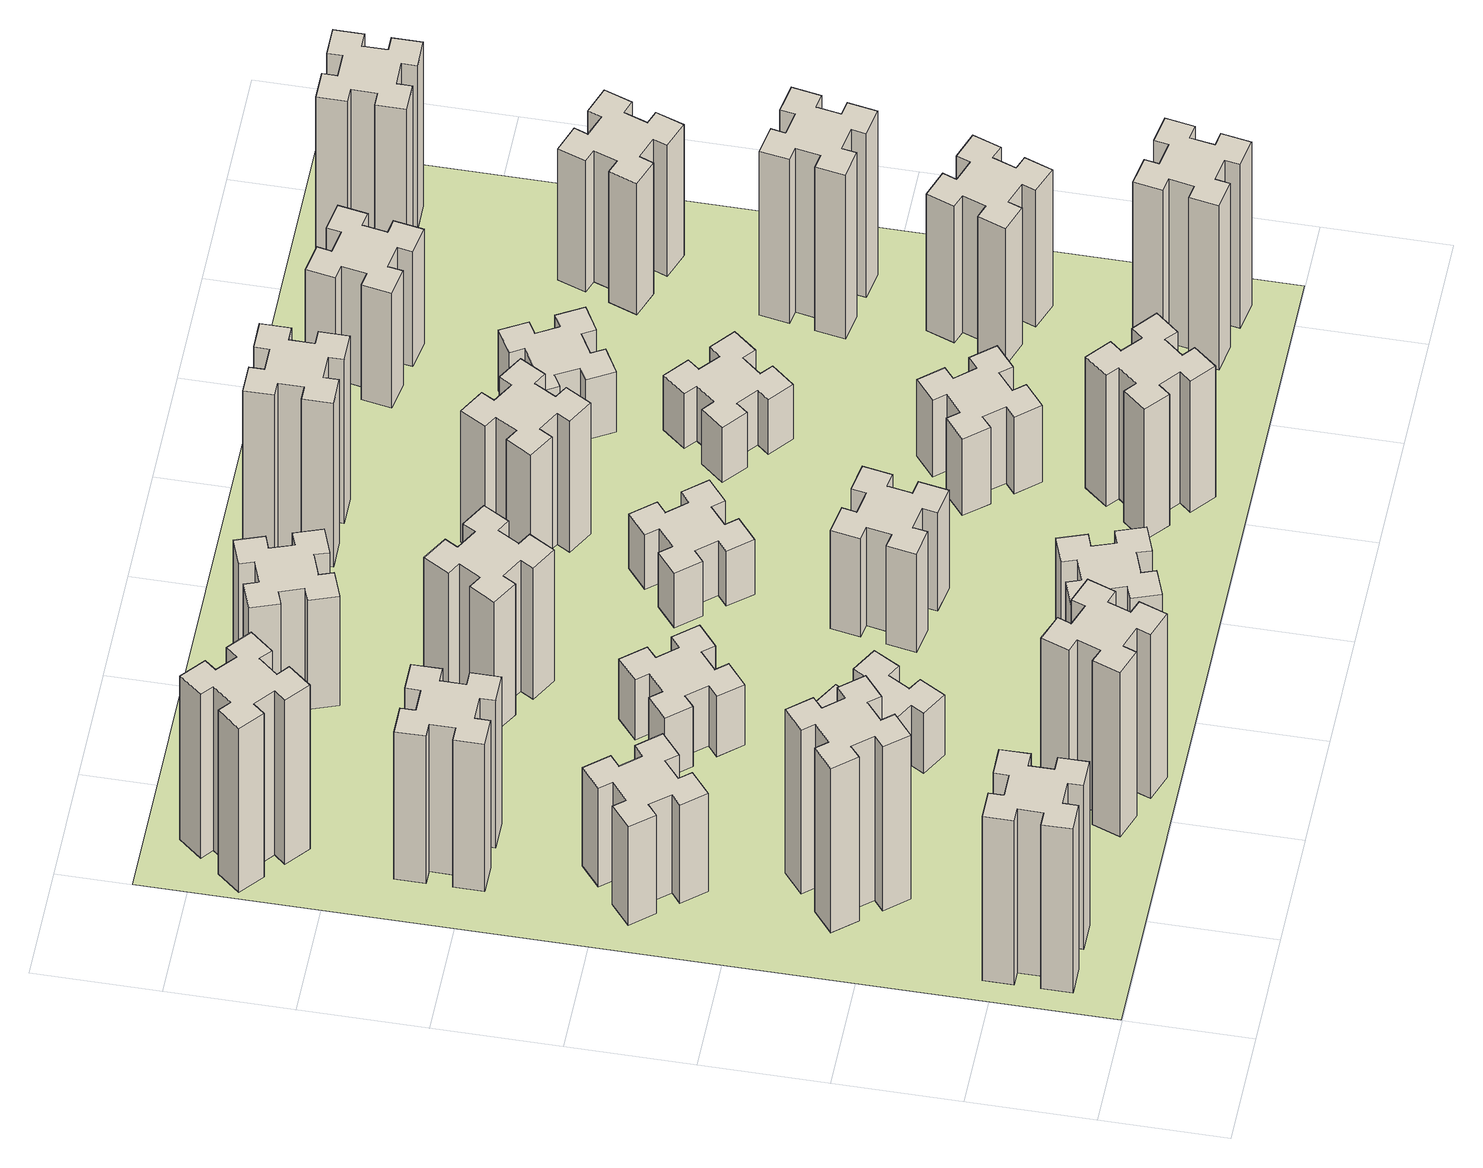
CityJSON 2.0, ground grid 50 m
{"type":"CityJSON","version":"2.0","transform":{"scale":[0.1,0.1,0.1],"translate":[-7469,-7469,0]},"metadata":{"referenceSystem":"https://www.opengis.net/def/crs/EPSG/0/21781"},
"CityObjects":{
"building1":{"type":"Building","attributes":{"class":"1000","function":"1000","usage":"1000","yearOfConstruction":2016,"roofType":"1000","measuredHeight":90,"storeysAboveGround":30,"storeysBelowGround":0},"geometry":[{"type":"Solid","lod":"1","boundaries":[[[[0,1,2,3,4,5,6,7,8,9,10,11,12,13,14,15,16,17,18,19]],[[17,16,20,21]],[[16,15,22,20]],[[15,14,23,22]],[[14,13,24,23]],[[13,12,25,24]],[[12,11,26,25]],[[11,10,27,26]],[[10,9,28,27]],[[9,8,29,28]],[[8,7,30,29]],[[7,6,31,30]],[[6,5,32,31]],[[5,4,33,32]],[[4,3,34,33]],[[3,2,35,34]],[[2,1,36,35]],[[1,0,37,36]],[[0,19,38,37]],[[19,18,39,38]],[[18,17,21,39]],[[24,25,26,27,28,29,30,31,32,33,34,35,36,37,38,39,21,20,22,23]]]]}]},
"building2":{"type":"Building","attributes":{"class":"1000","function":"1000","usage":"1000","yearOfConstruction":2016,"roofType":"1000","measuredHeight":90,"storeysAboveGround":30,"storeysBelowGround":0},"geometry":[{"type":"Solid","lod":"1","boundaries":[[[[40,41,42,43,44,45,46,47,48,49,50,51,52,53,54,55,56,57,58,59]],[[57,56,60,61]],[[56,55,62,60]],[[55,54,63,62]],[[54,53,64,63]],[[53,52,65,64]],[[52,51,66,65]],[[51,50,67,66]],[[50,49,68,67]],[[49,48,69,68]],[[48,47,70,69]],[[47,46,71,70]],[[46,45,72,71]],[[45,44,73,72]],[[44,43,74,73]],[[43,42,75,74]],[[42,41,76,75]],[[41,40,77,76]],[[40,59,78,77]],[[59,58,79,78]],[[58,57,61,79]],[[64,65,66,67,68,69,70,71,72,73,74,75,76,77,78,79,61,60,62,63]]]]}]},
"building3":{"type":"Building","attributes":{"class":"1000","function":"1000","usage":"1000","yearOfConstruction":2016,"roofType":"1000","measuredHeight":54,"storeysAboveGround":30,"storeysBelowGround":0},"geometry":[{"type":"Solid","lod":"1","boundaries":[[[[80,81,82,83,84,85,86,87,88,89,90,91,92,93,94,95,96,97,98,99]],[[97,96,100,101]],[[96,95,102,100]],[[95,94,103,102]],[[94,93,104,103]],[[93,92,105,104]],[[92,91,106,105]],[[91,90,107,106]],[[90,89,108,107]],[[89,88,109,108]],[[88,87,110,109]],[[87,86,111,110]],[[86,85,112,111]],[[85,84,113,112]],[[84,83,114,113]],[[83,82,115,114]],[[82,81,116,115]],[[81,80,117,116]],[[80,99,118,117]],[[99,98,119,118]],[[98,97,101,119]],[[104,105,106,107,108,109,110,111,112,113,114,115,116,117,118,119,101,100,102,103]]]]}]},
"building4":{"type":"Building","attributes":{"class":"1000","function":"1000","usage":"1000","yearOfConstruction":2016,"roofType":"1000","measuredHeight":81,"storeysAboveGround":30,"storeysBelowGround":0},"geometry":[{"type":"Solid","lod":"1","boundaries":[[[[120,121,122,123,124,125,126,127,128,129,130,131,132,133,134,135,136,137,138,139]],[[137,136,140,141]],[[136,135,142,140]],[[135,134,143,142]],[[134,133,144,143]],[[133,132,145,144]],[[132,131,146,145]],[[131,130,147,146]],[[130,129,148,147]],[[129,128,149,148]],[[128,127,150,149]],[[127,126,151,150]],[[126,125,152,151]],[[125,124,153,152]],[[124,123,154,153]],[[123,122,155,154]],[[122,121,156,155]],[[121,120,157,156]],[[120,139,158,157]],[[139,138,159,158]],[[138,137,141,159]],[[144,145,146,147,148,149,150,151,152,153,154,155,156,157,158,159,141,140,142,143]]]]}]},
"building5":{"type":"Building","attributes":{"class":"1000","function":"1000","usage":"1000","yearOfConstruction":2016,"roofType":"1000","measuredHeight":90,"storeysAboveGround":30,"storeysBelowGround":0},"geometry":[{"type":"Solid","lod":"1","boundaries":[[[[160,161,162,163,164,165,166,167,168,169,170,171,172,173,174,175,176,177,178,179]],[[177,176,180,181]],[[176,175,182,180]],[[175,174,183,182]],[[174,173,184,183]],[[173,172,185,184]],[[172,171,186,185]],[[171,170,187,186]],[[170,169,188,187]],[[169,168,189,188]],[[168,167,190,189]],[[167,166,191,190]],[[166,165,192,191]],[[165,164,193,192]],[[164,163,194,193]],[[163,162,195,194]],[[162,161,196,195]],[[161,160,197,196]],[[160,179,198,197]],[[179,178,199,198]],[[178,177,181,199]],[[184,185,186,187,188,189,190,191,192,193,194,195,196,197,198,199,181,180,182,183]]]]}]},
"building6":{"type":"Building","attributes":{"class":"1000","function":"1000","usage":"1000","yearOfConstruction":2016,"roofType":"1000","measuredHeight":90,"storeysAboveGround":30,"storeysBelowGround":0},"geometry":[{"type":"Solid","lod":"1","boundaries":[[[[200,201,202,203,204,205,206,207,208,209,210,211,212,213,214,215,216,217,218,219]],[[217,216,220,221]],[[216,215,222,220]],[[215,214,223,222]],[[214,213,224,223]],[[213,212,225,224]],[[212,211,226,225]],[[211,210,227,226]],[[210,209,228,227]],[[209,208,229,228]],[[208,207,230,229]],[[207,206,231,230]],[[206,205,232,231]],[[205,204,233,232]],[[204,203,234,233]],[[203,202,235,234]],[[202,201,236,235]],[[201,200,237,236]],[[200,219,238,237]],[[219,218,239,238]],[[218,217,221,239]],[[224,225,226,227,228,229,230,231,232,233,234,235,236,237,238,239,221,220,222,223]]]]}]},
"building7":{"type":"Building","attributes":{"class":"1000","function":"1000","usage":"1000","yearOfConstruction":2016,"roofType":"1000","measuredHeight":33,"storeysAboveGround":30,"storeysBelowGround":0},"geometry":[{"type":"Solid","lod":"1","boundaries":[[[[240,241,242,243,244,245,246,247,248,249,250,251,252,253,254,255,256,257,258,259]],[[257,256,260,261]],[[256,255,262,260]],[[255,254,263,262]],[[254,253,264,263]],[[253,252,265,264]],[[252,251,266,265]],[[251,250,267,266]],[[250,249,268,267]],[[249,248,269,268]],[[248,247,270,269]],[[247,246,271,270]],[[246,245,272,271]],[[245,244,273,272]],[[244,243,274,273]],[[243,242,275,274]],[[242,241,276,275]],[[241,240,277,276]],[[240,259,278,277]],[[259,258,279,278]],[[258,257,261,279]],[[264,265,266,267,268,269,270,271,272,273,274,275,276,277,278,279,261,260,262,263]]]]}]},
"building8":{"type":"Building","attributes":{"class":"1000","function":"1000","usage":"1000","yearOfConstruction":2016,"roofType":"1000","measuredHeight":33,"storeysAboveGround":30,"storeysBelowGround":0},"geometry":[{"type":"Solid","lod":"1","boundaries":[[[[280,281,282,283,284,285,286,287,288,289,290,291,292,293,294,295,296,297,298,299]],[[297,296,300,301]],[[296,295,302,300]],[[295,294,303,302]],[[294,293,304,303]],[[293,292,305,304]],[[292,291,306,305]],[[291,290,307,306]],[[290,289,308,307]],[[289,288,309,308]],[[288,287,310,309]],[[287,286,311,310]],[[286,285,312,311]],[[285,284,313,312]],[[284,283,314,313]],[[283,282,315,314]],[[282,281,316,315]],[[281,280,317,316]],[[280,299,318,317]],[[299,298,319,318]],[[298,297,301,319]],[[304,305,306,307,308,309,310,311,312,313,314,315,316,317,318,319,301,300,302,303]]]]}]},
"building9":{"type":"Building","attributes":{"class":"1000","function":"1000","usage":"1000","yearOfConstruction":2016,"roofType":"1000","measuredHeight":51,"storeysAboveGround":30,"storeysBelowGround":0},"geometry":[{"type":"Solid","lod":"1","boundaries":[[[[320,321,322,323,324,325,326,327,328,329,330,331,332,333,334,335,336,337,338,339]],[[337,336,340,341]],[[336,335,342,340]],[[335,334,343,342]],[[334,333,344,343]],[[333,332,345,344]],[[332,331,346,345]],[[331,330,347,346]],[[330,329,348,347]],[[329,328,349,348]],[[328,327,350,349]],[[327,326,351,350]],[[326,325,352,351]],[[325,324,353,352]],[[324,323,354,353]],[[323,322,355,354]],[[322,321,356,355]],[[321,320,357,356]],[[320,339,358,357]],[[339,338,359,358]],[[338,337,341,359]],[[344,345,346,347,348,349,350,351,352,353,354,355,356,357,358,359,341,340,342,343]]]]}]},
"building10":{"type":"Building","attributes":{"class":"1000","function":"1000","usage":"1000","yearOfConstruction":2016,"roofType":"1000","measuredHeight":72,"storeysAboveGround":30,"storeysBelowGround":0},"geometry":[{"type":"Solid","lod":"1","boundaries":[[[[360,361,362,363,364,365,366,367,368,369,370,371,372,373,374,375,376,377,378,379]],[[377,376,380,381]],[[376,375,382,380]],[[375,374,383,382]],[[374,373,384,383]],[[373,372,385,384]],[[372,371,386,385]],[[371,370,387,386]],[[370,369,388,387]],[[369,368,389,388]],[[368,367,390,389]],[[367,366,391,390]],[[366,365,392,391]],[[365,364,393,392]],[[364,363,394,393]],[[363,362,395,394]],[[362,361,396,395]],[[361,360,397,396]],[[360,379,398,397]],[[379,378,399,398]],[[378,377,381,399]],[[384,385,386,387,388,389,390,391,392,393,394,395,396,397,398,399,381,380,382,383]]]]}]},
"building11":{"type":"Building","attributes":{"class":"1000","function":"1000","usage":"1000","yearOfConstruction":2016,"roofType":"1000","measuredHeight":60,"storeysAboveGround":30,"storeysBelowGround":0},"geometry":[{"type":"Solid","lod":"1","boundaries":[[[[400,401,402,403,404,405,406,407,408,409,410,411,412,413,414,415,416,417,418,419]],[[417,416,420,421]],[[416,415,422,420]],[[415,414,423,422]],[[414,413,424,423]],[[413,412,425,424]],[[412,411,426,425]],[[411,410,427,426]],[[410,409,428,427]],[[409,408,429,428]],[[408,407,430,429]],[[407,406,431,430]],[[406,405,432,431]],[[405,404,433,432]],[[404,403,434,433]],[[403,402,435,434]],[[402,401,436,435]],[[401,400,437,436]],[[400,419,438,437]],[[419,418,439,438]],[[418,417,421,439]],[[424,425,426,427,428,429,430,431,432,433,434,435,436,437,438,439,421,420,422,423]]]]}]},
"building12":{"type":"Building","attributes":{"class":"1000","function":"1000","usage":"1000","yearOfConstruction":2016,"roofType":"1000","measuredHeight":54,"storeysAboveGround":30,"storeysBelowGround":0},"geometry":[{"type":"Solid","lod":"1","boundaries":[[[[440,441,442,443,444,445,446,447,448,449,450,451,452,453,454,455,456,457,458,459]],[[457,456,460,461]],[[456,455,462,460]],[[455,454,463,462]],[[454,453,464,463]],[[453,452,465,464]],[[452,451,466,465]],[[451,450,467,466]],[[450,449,468,467]],[[449,448,469,468]],[[448,447,470,469]],[[447,446,471,470]],[[446,445,472,471]],[[445,444,473,472]],[[444,443,474,473]],[[443,442,475,474]],[[442,441,476,475]],[[441,440,477,476]],[[440,459,478,477]],[[459,458,479,478]],[[458,457,461,479]],[[464,465,466,467,468,469,470,471,472,473,474,475,476,477,478,479,461,460,462,463]]]]}]},
"building13":{"type":"Building","attributes":{"class":"1000","function":"1000","usage":"1000","yearOfConstruction":2016,"roofType":"1000","measuredHeight":30,"storeysAboveGround":30,"storeysBelowGround":0},"geometry":[{"type":"Solid","lod":"1","boundaries":[[[[480,481,482,483,484,485,486,487,488,489,490,491,492,493,494,495,496,497,498,499]],[[497,496,500,501]],[[496,495,502,500]],[[495,494,503,502]],[[494,493,504,503]],[[493,492,505,504]],[[492,491,506,505]],[[491,490,507,506]],[[490,489,508,507]],[[489,488,509,508]],[[488,487,510,509]],[[487,486,511,510]],[[486,485,512,511]],[[485,484,513,512]],[[484,483,514,513]],[[483,482,515,514]],[[482,481,516,515]],[[481,480,517,516]],[[480,499,518,517]],[[499,498,519,518]],[[498,497,501,519]],[[504,505,506,507,508,509,510,511,512,513,514,515,516,517,518,519,501,500,502,503]]]]}]},
"building14":{"type":"Building","attributes":{"class":"1000","function":"1000","usage":"1000","yearOfConstruction":2016,"roofType":"1000","measuredHeight":72,"storeysAboveGround":30,"storeysBelowGround":0},"geometry":[{"type":"Solid","lod":"1","boundaries":[[[[520,521,522,523,524,525,526,527,528,529,530,531,532,533,534,535,536,537,538,539]],[[537,536,540,541]],[[536,535,542,540]],[[535,534,543,542]],[[534,533,544,543]],[[533,532,545,544]],[[532,531,546,545]],[[531,530,547,546]],[[530,529,548,547]],[[529,528,549,548]],[[528,527,550,549]],[[527,526,551,550]],[[526,525,552,551]],[[525,524,553,552]],[[524,523,554,553]],[[523,522,555,554]],[[522,521,556,555]],[[521,520,557,556]],[[520,539,558,557]],[[539,538,559,558]],[[538,537,541,559]],[[544,545,546,547,548,549,550,551,552,553,554,555,556,557,558,559,541,540,542,543]]]]}]},
"building15":{"type":"Building","attributes":{"class":"1000","function":"1000","usage":"1000","yearOfConstruction":2016,"roofType":"1000","measuredHeight":72,"storeysAboveGround":30,"storeysBelowGround":0},"geometry":[{"type":"Solid","lod":"1","boundaries":[[[[560,561,562,563,564,565,566,567,568,569,570,571,572,573,574,575,576,577,578,579]],[[577,576,580,581]],[[576,575,582,580]],[[575,574,583,582]],[[574,573,584,583]],[[573,572,585,584]],[[572,571,586,585]],[[571,570,587,586]],[[570,569,588,587]],[[569,568,589,588]],[[568,567,590,589]],[[567,566,591,590]],[[566,565,592,591]],[[565,564,593,592]],[[564,563,594,593]],[[563,562,595,594]],[[562,561,596,595]],[[561,560,597,596]],[[560,579,598,597]],[[579,578,599,598]],[[578,577,581,599]],[[584,585,586,587,588,589,590,591,592,593,594,595,596,597,598,599,581,580,582,583]]]]}]},
"building16":{"type":"Building","attributes":{"class":"1000","function":"1000","usage":"1000","yearOfConstruction":2016,"roofType":"1000","measuredHeight":90,"storeysAboveGround":30,"storeysBelowGround":0},"geometry":[{"type":"Solid","lod":"1","boundaries":[[[[600,601,602,603,604,605,606,607,608,609,610,611,612,613,614,615,616,617,618,619]],[[617,616,620,621]],[[616,615,622,620]],[[615,614,623,622]],[[614,613,624,623]],[[613,612,625,624]],[[612,611,626,625]],[[611,610,627,626]],[[610,609,628,627]],[[609,608,629,628]],[[608,607,630,629]],[[607,606,631,630]],[[606,605,632,631]],[[605,604,633,632]],[[604,603,634,633]],[[603,602,635,634]],[[602,601,636,635]],[[601,600,637,636]],[[600,619,638,637]],[[619,618,639,638]],[[618,617,621,639]],[[624,625,626,627,628,629,630,631,632,633,634,635,636,637,638,639,621,620,622,623]]]]}]},
"building17":{"type":"Building","attributes":{"class":"1000","function":"1000","usage":"1000","yearOfConstruction":2016,"roofType":"1000","measuredHeight":42,"storeysAboveGround":30,"storeysBelowGround":0},"geometry":[{"type":"Solid","lod":"1","boundaries":[[[[640,641,642,643,644,645,646,647,648,649,650,651,652,653,654,655,656,657,658,659]],[[657,656,660,661]],[[656,655,662,660]],[[655,654,663,662]],[[654,653,664,663]],[[653,652,665,664]],[[652,651,666,665]],[[651,650,667,666]],[[650,649,668,667]],[[649,648,669,668]],[[648,647,670,669]],[[647,646,671,670]],[[646,645,672,671]],[[645,644,673,672]],[[644,643,674,673]],[[643,642,675,674]],[[642,641,676,675]],[[641,640,677,676]],[[640,659,678,677]],[[659,658,679,678]],[[658,657,661,679]],[[664,665,666,667,668,669,670,671,672,673,674,675,676,677,678,679,661,660,662,663]]]]}]},
"building18":{"type":"Building","attributes":{"class":"1000","function":"1000","usage":"1000","yearOfConstruction":2016,"roofType":"1000","measuredHeight":30,"storeysAboveGround":30,"storeysBelowGround":0},"geometry":[{"type":"Solid","lod":"1","boundaries":[[[[680,681,682,683,684,685,686,687,688,689,690,691,692,693,694,695,696,697,698,699]],[[697,696,700,701]],[[696,695,702,700]],[[695,694,703,702]],[[694,693,704,703]],[[693,692,705,704]],[[692,691,706,705]],[[691,690,707,706]],[[690,689,708,707]],[[689,688,709,708]],[[688,687,710,709]],[[687,686,711,710]],[[686,685,712,711]],[[685,684,713,712]],[[684,683,714,713]],[[683,682,715,714]],[[682,681,716,715]],[[681,680,717,716]],[[680,699,718,717]],[[699,698,719,718]],[[698,697,701,719]],[[704,705,706,707,708,709,710,711,712,713,714,715,716,717,718,719,701,700,702,703]]]]}]},
"building19":{"type":"Building","attributes":{"class":"1000","function":"1000","usage":"1000","yearOfConstruction":2016,"roofType":"1000","measuredHeight":33,"storeysAboveGround":30,"storeysBelowGround":0},"geometry":[{"type":"Solid","lod":"1","boundaries":[[[[720,721,722,723,724,725,726,727,728,729,730,731,732,733,734,735,736,737,738,739]],[[737,736,740,741]],[[736,735,742,740]],[[735,734,743,742]],[[734,733,744,743]],[[733,732,745,744]],[[732,731,746,745]],[[731,730,747,746]],[[730,729,748,747]],[[729,728,749,748]],[[728,727,750,749]],[[727,726,751,750]],[[726,725,752,751]],[[725,724,753,752]],[[724,723,754,753]],[[723,722,755,754]],[[722,721,756,755]],[[721,720,757,756]],[[720,739,758,757]],[[739,738,759,758]],[[738,737,741,759]],[[744,745,746,747,748,749,750,751,752,753,754,755,756,757,758,759,741,740,742,743]]]]}]},
"building20":{"type":"Building","attributes":{"class":"1000","function":"1000","usage":"1000","yearOfConstruction":2016,"roofType":"1000","measuredHeight":90,"storeysAboveGround":30,"storeysBelowGround":0},"geometry":[{"type":"Solid","lod":"1","boundaries":[[[[760,761,762,763,764,765,766,767,768,769,770,771,772,773,774,775,776,777,778,779]],[[777,776,780,781]],[[776,775,782,780]],[[775,774,783,782]],[[774,773,784,783]],[[773,772,785,784]],[[772,771,786,785]],[[771,770,787,786]],[[770,769,788,787]],[[769,768,789,788]],[[768,767,790,789]],[[767,766,791,790]],[[766,765,792,791]],[[765,764,793,792]],[[764,763,794,793]],[[763,762,795,794]],[[762,761,796,795]],[[761,760,797,796]],[[760,779,798,797]],[[779,778,799,798]],[[778,777,781,799]],[[784,785,786,787,788,789,790,791,792,793,794,795,796,797,798,799,781,780,782,783]]]]}]},
"building21":{"type":"Building","attributes":{"class":"1000","function":"1000","usage":"1000","yearOfConstruction":2016,"roofType":"1000","measuredHeight":75,"storeysAboveGround":30,"storeysBelowGround":0},"geometry":[{"type":"Solid","lod":"1","boundaries":[[[[800,801,802,803,804,805,806,807,808,809,810,811,812,813,814,815,816,817,818,819]],[[817,816,820,821]],[[816,815,822,820]],[[815,814,823,822]],[[814,813,824,823]],[[813,812,825,824]],[[812,811,826,825]],[[811,810,827,826]],[[810,809,828,827]],[[809,808,829,828]],[[808,807,830,829]],[[807,806,831,830]],[[806,805,832,831]],[[805,804,833,832]],[[804,803,834,833]],[[803,802,835,834]],[[802,801,836,835]],[[801,800,837,836]],[[800,819,838,837]],[[819,818,839,838]],[[818,817,821,839]],[[824,825,826,827,828,829,830,831,832,833,834,835,836,837,838,839,821,820,822,823]]]]}]},
"building22":{"type":"Building","attributes":{"class":"1000","function":"1000","usage":"1000","yearOfConstruction":2016,"roofType":"1000","measuredHeight":63,"storeysAboveGround":30,"storeysBelowGround":0},"geometry":[{"type":"Solid","lod":"1","boundaries":[[[[840,841,842,843,844,845,846,847,848,849,850,851,852,853,854,855,856,857,858,859]],[[857,856,860,861]],[[856,855,862,860]],[[855,854,863,862]],[[854,853,864,863]],[[853,852,865,864]],[[852,851,866,865]],[[851,850,867,866]],[[850,849,868,867]],[[849,848,869,868]],[[848,847,870,869]],[[847,846,871,870]],[[846,845,872,871]],[[845,844,873,872]],[[844,843,874,873]],[[843,842,875,874]],[[842,841,876,875]],[[841,840,877,876]],[[840,859,878,877]],[[859,858,879,878]],[[858,857,861,879]],[[864,865,866,867,868,869,870,871,872,873,874,875,876,877,878,879,861,860,862,863]]]]}]},
"building23":{"type":"Building","attributes":{"class":"1000","function":"1000","usage":"1000","yearOfConstruction":2016,"roofType":"1000","measuredHeight":90,"storeysAboveGround":30,"storeysBelowGround":0},"geometry":[{"type":"Solid","lod":"1","boundaries":[[[[880,881,882,883,884,885,886,887,888,889,890,891,892,893,894,895,896,897,898,899]],[[897,896,900,901]],[[896,895,902,900]],[[895,894,903,902]],[[894,893,904,903]],[[893,892,905,904]],[[892,891,906,905]],[[891,890,907,906]],[[890,889,908,907]],[[889,888,909,908]],[[888,887,910,909]],[[887,886,911,910]],[[886,885,912,911]],[[885,884,913,912]],[[884,883,914,913]],[[883,882,915,914]],[[882,881,916,915]],[[881,880,917,916]],[[880,899,918,917]],[[899,898,919,918]],[[898,897,901,919]],[[904,905,906,907,908,909,910,911,912,913,914,915,916,917,918,919,901,900,902,903]]]]}]},
"building24":{"type":"Building","attributes":{"class":"1000","function":"1000","usage":"1000","yearOfConstruction":2016,"roofType":"1000","measuredHeight":72,"storeysAboveGround":30,"storeysBelowGround":0},"geometry":[{"type":"Solid","lod":"1","boundaries":[[[[920,921,922,923,924,925,926,927,928,929,930,931,932,933,934,935,936,937,938,939]],[[937,936,940,941]],[[936,935,942,940]],[[935,934,943,942]],[[934,933,944,943]],[[933,932,945,944]],[[932,931,946,945]],[[931,930,947,946]],[[930,929,948,947]],[[929,928,949,948]],[[928,927,950,949]],[[927,926,951,950]],[[926,925,952,951]],[[925,924,953,952]],[[924,923,954,953]],[[923,922,955,954]],[[922,921,956,955]],[[921,920,957,956]],[[920,939,958,957]],[[939,938,959,958]],[[938,937,941,959]],[[944,945,946,947,948,949,950,951,952,953,954,955,956,957,958,959,941,940,942,943]]]]}]},
"building25":{"type":"Building","attributes":{"class":"1000","function":"1000","usage":"1000","yearOfConstruction":2016,"roofType":"1000","measuredHeight":90,"storeysAboveGround":30,"storeysBelowGround":0},"geometry":[{"type":"Solid","lod":"1","boundaries":[[[[960,961,962,963,964,965,966,967,968,969,970,971,972,973,974,975,976,977,978,979]],[[977,976,980,981]],[[976,975,982,980]],[[975,974,983,982]],[[974,973,984,983]],[[973,972,985,984]],[[972,971,986,985]],[[971,970,987,986]],[[970,969,988,987]],[[969,968,989,988]],[[968,967,990,989]],[[967,966,991,990]],[[966,965,992,991]],[[965,964,993,992]],[[964,963,994,993]],[[963,962,995,994]],[[962,961,996,995]],[[961,960,997,996]],[[960,979,998,997]],[[979,978,999,998]],[[978,977,981,999]],[[984,985,986,987,988,989,990,991,992,993,994,995,996,997,998,999,981,980,982,983]]]]}]},
"landuse1":{"type":"LandUse","attributes":{"name":"plot1","function":"1010"},"geometry":[{"type":"MultiSurface","lod":"1","boundaries":[[[1000,1001,1002,1003]]]}]}
},
"vertices":[
[165,425,0],[165,325,0],[105,325,0],[105,205,0],[225,205,0],[225,265,0],[325,265,0],[325,205,0],[445,205,0],[445,325,0],[385,325,0],[385,425,0],[445,425,0],[445,545,0],[325,545,0],[325,485,0],[225,485,0],[225,545,0],[105,545,0],[105,425,0],[225,485,900],[225,545,900],[325,485,900],[325,545,900],[445,545,900],[445,425,900],[385,425,900],[385,325,900],[445,325,900],[445,205,900],[325,205,900],[325,265,900],[225,265,900],[225,205,900],[105,205,900],[105,325,900],[165,325,900],[165,425,900],[105,425,900],[105,545,900],
[592,1148,0],[527,1224,0],[573,1263,0],[496,1355,0],[404,1278,0],[443,1232,0],[366,1167,0],[328,1213,0],[236,1136,0],[313,1044,0],[359,1083,0],[423,1006,0],[377,968,0],[454,876,0],[546,953,0],[508,999,0],[584,1063,0],[623,1017,0],[715,1094,0],[638,1186,0],[584,1063,900],[623,1017,900],[508,999,900],[546,953,900],[454,876,900],[377,968,900],[423,1006,900],[359,1083,900],[313,1044,900],[236,1136,900],[328,1213,900],[366,1167,900],[443,1232,900],[404,1278,900],[496,1355,900],[573,1263,900],[527,1224,900],[592,1148,900],[638,1186,900],[715,1094,900],
[492,1888,0],[427,1964,0],[473,2003,0],[396,2095,0],[304,2018,0],[343,1972,0],[266,1907,0],[228,1953,0],[136,1876,0],[213,1784,0],[259,1823,0],[323,1746,0],[277,1708,0],[354,1616,0],[446,1693,0],[408,1739,0],[484,1803,0],[523,1757,0],[615,1834,0],[538,1926,0],[484,1803,540],[523,1757,540],[408,1739,540],[446,1693,540],[354,1616,540],[277,1708,540],[323,1746,540],[259,1823,540],[213,1784,540],[136,1876,540],[228,1953,540],[266,1907,540],[343,1972,540],[304,2018,540],[396,2095,540],[473,2003,540],[427,1964,540],[492,1888,540],[538,1926,540],[615,1834,540],
[485,2545,0],[485,2645,0],[545,2645,0],[545,2765,0],[425,2765,0],[425,2705,0],[325,2705,0],[325,2765,0],[205,2765,0],[205,2645,0],[265,2645,0],[265,2545,0],[205,2545,0],[205,2425,0],[325,2425,0],[325,2485,0],[425,2485,0],[425,2425,0],[545,2425,0],[545,2545,0],[425,2485,810],[425,2425,810],[325,2485,810],[325,2425,810],[205,2425,810],[205,2545,810],[265,2545,810],[265,2645,810],[205,2645,810],[205,2765,810],[325,2765,810],[325,2705,810],[425,2705,810],[425,2765,810],[545,2765,810],[545,2645,810],[485,2645,810],[485,2545,810],[545,2545,810],[545,2425,810],
[1029,360,0],[995,266,0],[939,287,0],[897,174,0],[1010,133,0],[1031,189,0],[1125,155,0],[1104,99,0],[1217,57,0],[1258,170,0],[1202,191,0],[1236,285,0],[1292,264,0],[1333,377,0],[1220,418,0],[1200,362,0],[1106,396,0],[1127,452,0],[1014,493,0],[973,380,0],[1106,396,900],[1127,452,900],[1200,362,900],[1220,418,900],[1333,377,900],[1292,264,900],[1236,285,900],[1202,191,900],[1258,170,900],[1217,57,900],[1104,99,900],[1125,155,900],[1031,189,900],[1010,133,900],[897,174,900],[939,287,900],[995,266,900],[1029,360,900],[973,380,900],[1014,493,900],
[384,3387,0],[308,3452,0],[346,3498,0],[254,3575,0],[177,3483,0],[223,3444,0],[159,3368,0],[113,3406,0],[36,3314,0],[128,3237,0],[166,3283,0],[243,3219,0],[204,3173,0],[296,3096,0],[373,3188,0],[327,3226,0],[392,3303,0],[438,3264,0],[515,3356,0],[423,3433,0],[392,3303,900],[438,3264,900],[327,3226,900],[373,3188,900],[296,3096,900],[204,3173,900],[243,3219,900],[166,3283,900],[128,3237,900],[36,3314,900],[113,3406,900],[159,3368,900],[223,3444,900],[177,3483,900],[254,3575,900],[346,3498,900],[308,3452,900],[384,3387,900],[423,3433,900],[515,3356,900],
[1186,1017,0],[1236,1104,0],[1288,1074,0],[1348,1178,0],[1244,1238,0],[1214,1186,0],[1127,1236,0],[1157,1288,0],[1053,1348,0],[993,1244,0],[1045,1214,0],[995,1127,0],[943,1157,0],[883,1053,0],[987,993,0],[1017,1045,0],[1104,995,0],[1074,943,0],[1178,883,0],[1238,987,0],[1104,995,330],[1074,943,330],[1017,1045,330],[987,993,330],[883,1053,330],[943,1157,330],[995,1127,330],[1045,1214,330],[993,1244,330],[1053,1348,330],[1157,1288,330],[1127,1236,330],[1214,1186,330],[1244,1238,330],[1348,1178,330],[1288,1074,330],[1236,1104,330],[1186,1017,330],[1238,987,330],[1178,883,330],
[1083,1972,0],[1006,1907,0],[968,1953,0],[876,1876,0],[953,1784,0],[999,1823,0],[1063,1746,0],[1017,1708,0],[1094,1616,0],[1186,1693,0],[1148,1739,0],[1224,1803,0],[1263,1757,0],[1355,1834,0],[1278,1926,0],[1232,1888,0],[1167,1964,0],[1213,2003,0],[1136,2095,0],[1044,2018,0],[1167,1964,330],[1213,2003,330],[1232,1888,330],[1278,1926,330],[1355,1834,330],[1263,1757,330],[1224,1803,330],[1148,1739,330],[1186,1693,330],[1094,1616,330],[1017,1708,330],[1063,1746,330],[999,1823,330],[953,1784,330],[876,1876,330],[968,1953,330],[1006,1907,330],[1083,1972,330],[1044,2018,330],[1136,2095,330],
[1765,496,0],[1671,462,0],[1650,518,0],[1537,477,0],[1579,364,0],[1635,385,0],[1669,291,0],[1613,270,0],[1654,157,0],[1767,199,0],[1746,255,0],[1840,289,0],[1860,233,0],[1973,274,0],[1932,387,0],[1876,366,0],[1842,460,0],[1898,480,0],[1857,593,0],[1744,552,0],[1842,460,510],[1898,480,510],[1876,366,510],[1932,387,510],[1973,274,510],[1860,233,510],[1840,289,510],[1746,255,510],[1767,199,510],[1654,157,510],[1613,270,510],[1669,291,510],[1635,385,510],[1579,364,510],[1537,477,510],[1650,518,510],[1671,462,510],[1765,496,510],[1744,552,510],[1857,593,510],
[1314,2666,0],[1227,2716,0],[1257,2768,0],[1153,2828,0],[1093,2724,0],[1145,2694,0],[1095,2607,0],[1043,2637,0],[983,2533,0],[1087,2473,0],[1117,2525,0],[1204,2475,0],[1174,2423,0],[1278,2363,0],[1338,2467,0],[1286,2497,0],[1336,2584,0],[1388,2554,0],[1448,2658,0],[1344,2718,0],[1336,2584,720],[1388,2554,720],[1286,2497,720],[1338,2467,720],[1278,2363,720],[1174,2423,720],[1204,2475,720],[1117,2525,720],[1087,2473,720],[983,2533,720],[1043,2637,720],[1095,2607,720],[1145,2694,720],[1093,2724,720],[1153,2828,720],[1257,2768,720],[1227,2716,720],[1314,2666,720],[1344,2718,720],[1448,2658,720],
[1125,3456,0],[1031,3422,0],[1010,3478,0],[897,3437,0],[939,3324,0],[995,3345,0],[1029,3251,0],[973,3230,0],[1014,3117,0],[1127,3159,0],[1106,3215,0],[1200,3249,0],[1220,3193,0],[1333,3234,0],[1292,3347,0],[1236,3326,0],[1202,3420,0],[1258,3440,0],[1217,3553,0],[1104,3512,0],[1202,3420,600],[1258,3440,600],[1236,3326,600],[1292,3347,600],[1333,3234,600],[1220,3193,600],[1200,3249,600],[1106,3215,600],[1127,3159,600],[1014,3117,600],[973,3230,600],[1029,3251,600],[995,3345,600],[939,3324,600],[897,3437,600],[1010,3478,600],[1031,3422,600],[1125,3456,600],[1104,3512,600],[1217,3553,600],
[1955,1147,0],[1972,1245,0],[2031,1235,0],[2052,1353,0],[1934,1374,0],[1924,1315,0],[1825,1332,0],[1836,1391,0],[1717,1412,0],[1697,1294,0],[1756,1284,0],[1738,1185,0],[1679,1196,0],[1658,1077,0],[1777,1057,0],[1787,1116,0],[1885,1098,0],[1875,1039,0],[1993,1018,0],[2014,1137,0],[1885,1098,540],[1875,1039,540],[1787,1116,540],[1777,1057,540],[1658,1077,540],[1679,1196,540],[1738,1185,540],[1756,1284,540],[1697,1294,540],[1717,1412,540],[1836,1391,540],[1825,1332,540],[1924,1315,540],[1934,1374,540],[2052,1353,540],[2031,1235,540],[1972,1245,540],[1955,1147,540],[2014,1137,540],[1993,1018,540],
[1972,1988,0],[1907,2064,0],[1953,2103,0],[1876,2195,0],[1784,2118,0],[1823,2072,0],[1746,2007,0],[1708,2053,0],[1616,1976,0],[1693,1884,0],[1739,1923,0],[1803,1846,0],[1757,1808,0],[1834,1716,0],[1926,1793,0],[1888,1839,0],[1964,1903,0],[2003,1857,0],[2095,1934,0],[2018,2026,0],[1964,1903,300],[2003,1857,300],[1888,1839,300],[1926,1793,300],[1834,1716,300],[1757,1808,300],[1803,1846,300],[1739,1923,300],[1693,1884,300],[1616,1976,300],[1708,2053,300],[1746,2007,300],[1823,2072,300],[1784,2118,300],[1876,2195,300],[1953,2103,300],[1907,2064,300],[1972,1988,300],[2018,2026,300],[2095,1934,300],
[2486,323,0],[2563,259,0],[2524,213,0],[2616,136,0],[2693,228,0],[2647,266,0],[2712,343,0],[2758,304,0],[2835,396,0],[2743,473,0],[2704,427,0],[2628,492,0],[2666,538,0],[2574,615,0],[2497,523,0],[2543,484,0],[2479,408,0],[2433,446,0],[2356,354,0],[2448,277,0],[2479,408,720],[2433,446,720],[2543,484,720],[2497,523,720],[2574,615,720],[2666,538,720],[2628,492,720],[2704,427,720],[2743,473,720],[2835,396,720],[2758,304,720],[2712,343,720],[2647,266,720],[2693,228,720],[2616,136,720],[2524,213,720],[2563,259,720],[2486,323,720],[2448,277,720],[2356,354,720],
[2026,2497,0],[2076,2584,0],[2128,2554,0],[2188,2658,0],[2084,2718,0],[2054,2666,0],[1967,2716,0],[1997,2768,0],[1893,2828,0],[1833,2724,0],[1885,2694,0],[1835,2607,0],[1783,2637,0],[1723,2533,0],[1827,2473,0],[1857,2525,0],[1944,2475,0],[1914,2423,0],[2018,2363,0],[2078,2467,0],[1944,2475,720],[1914,2423,720],[1857,2525,720],[1827,2473,720],[1723,2533,720],[1783,2637,720],[1835,2607,720],[1885,2694,720],[1833,2724,720],[1893,2828,720],[1997,2768,720],[1967,2716,720],[2054,2666,720],[2084,2718,720],[2188,2658,720],[2128,2554,720],[2076,2584,720],[2026,2497,720],[2078,2467,720],[2018,2363,720],
[1965,3385,0],[1965,3485,0],[2025,3485,0],[2025,3605,0],[1905,3605,0],[1905,3545,0],[1805,3545,0],[1805,3605,0],[1685,3605,0],[1685,3485,0],[1745,3485,0],[1745,3385,0],[1685,3385,0],[1685,3265,0],[1805,3265,0],[1805,3325,0],[1905,3325,0],[1905,3265,0],[2025,3265,0],[2025,3385,0],[1905,3325,900],[1905,3265,900],[1805,3325,900],[1805,3265,900],[1685,3265,900],[1685,3385,900],[1745,3385,900],[1745,3485,900],[1685,3485,900],[1685,3605,900],[1805,3605,900],[1805,3545,900],[1905,3545,900],[1905,3605,900],[2025,3605,900],[2025,3485,900],[1965,3485,900],[1965,3385,900],[2025,3385,900],[2025,3265,900],
[2563,1132,0],[2486,1067,0],[2448,1113,0],[2356,1036,0],[2433,944,0],[2479,983,0],[2543,906,0],[2497,868,0],[2574,776,0],[2666,853,0],[2628,899,0],[2704,963,0],[2743,917,0],[2835,994,0],[2758,1086,0],[2712,1048,0],[2647,1124,0],[2693,1163,0],[2616,1255,0],[2524,1178,0],[2647,1124,420],[2693,1163,420],[2712,1048,420],[2758,1086,420],[2835,994,420],[2743,917,420],[2704,963,420],[2628,899,420],[2666,853,420],[2574,776,420],[2497,868,420],[2543,906,420],[2479,983,420],[2433,944,420],[2356,1036,420],[2448,1113,420],[2486,1067,420],[2563,1132,420],[2524,1178,420],[2616,1255,420],
[2704,2007,0],[2628,2072,0],[2666,2118,0],[2574,2195,0],[2497,2103,0],[2543,2064,0],[2479,1988,0],[2433,2026,0],[2356,1934,0],[2448,1857,0],[2486,1903,0],[2563,1839,0],[2524,1793,0],[2616,1716,0],[2693,1808,0],[2647,1846,0],[2712,1923,0],[2758,1884,0],[2835,1976,0],[2743,2053,0],[2712,1923,300],[2758,1884,300],[2647,1846,300],[2693,1808,300],[2616,1716,300],[2524,1793,300],[2563,1839,300],[2486,1903,300],[2448,1857,300],[2356,1934,300],[2433,2026,300],[2479,1988,300],[2543,2064,300],[2497,2103,300],[2574,2195,300],[2666,2118,300],[2628,2072,300],[2704,2007,300],[2743,2053,300],[2835,1976,300],
[2475,2584,0],[2525,2497,0],[2473,2467,0],[2533,2363,0],[2637,2423,0],[2607,2475,0],[2694,2525,0],[2724,2473,0],[2828,2533,0],[2768,2637,0],[2716,2607,0],[2666,2694,0],[2718,2724,0],[2658,2828,0],[2554,2768,0],[2584,2716,0],[2497,2666,0],[2467,2718,0],[2363,2658,0],[2423,2554,0],[2497,2666,330],[2467,2718,330],[2584,2716,330],[2554,2768,330],[2658,2828,330],[2718,2724,330],[2666,2694,330],[2716,2607,330],[2768,2637,330],[2828,2533,330],[2724,2473,330],[2694,2525,330],[2607,2475,330],[2637,2423,330],[2533,2363,330],[2473,2467,330],[2525,2497,330],[2475,2584,330],[2423,2554,330],[2363,2658,330],
[3504,475,0],[3405,492,0],[3416,551,0],[3297,572,0],[3277,454,0],[3336,444,0],[3318,345,0],[3259,356,0],[3238,237,0],[3357,217,0],[3367,276,0],[3465,258,0],[3455,199,0],[3573,178,0],[3594,297,0],[3535,307,0],[3552,405,0],[3611,395,0],[3632,513,0],[3514,534,0],[3552,405,900],[3611,395,900],[3535,307,900],[3594,297,900],[3573,178,900],[3455,199,900],[3465,258,900],[3367,276,900],[3357,217,900],[3238,237,900],[3259,356,900],[3318,345,900],[3336,444,900],[3277,454,900],[3297,572,900],[3416,551,900],[3405,492,900],[3504,475,900],[3514,534,900],[3632,513,900],
[3251,1029,0],[3345,995,0],[3324,939,0],[3437,897,0],[3478,1010,0],[3422,1031,0],[3456,1125,0],[3512,1104,0],[3553,1217,0],[3440,1258,0],[3420,1202,0],[3326,1236,0],[3347,1292,0],[3234,1333,0],[3193,1220,0],[3249,1200,0],[3215,1106,0],[3159,1127,0],[3117,1014,0],[3230,973,0],[3215,1106,750],[3159,1127,750],[3249,1200,750],[3193,1220,750],[3234,1333,750],[3347,1292,750],[3326,1236,750],[3420,1202,750],[3440,1258,750],[3553,1217,750],[3512,1104,750],[3456,1125,750],[3422,1031,750],[3478,1010,750],[3437,897,750],[3324,939,750],[3345,995,750],[3251,1029,750],[3230,973,750],[3117,1014,750],
[2596,3404,0],[2578,3305,0],[2519,3316,0],[2498,3197,0],[2617,3177,0],[2627,3236,0],[2725,3218,0],[2715,3159,0],[2833,3138,0],[2854,3257,0],[2795,3267,0],[2812,3365,0],[2871,3355,0],[2892,3473,0],[2774,3494,0],[2764,3435,0],[2665,3452,0],[2676,3511,0],[2557,3532,0],[2537,3414,0],[2665,3452,630],[2676,3511,630],[2764,3435,630],[2774,3494,630],[2892,3473,630],[2871,3355,630],[2812,3365,630],[2795,3267,630],[2854,3257,630],[2833,3138,630],[2715,3159,630],[2725,3218,630],[2627,3236,630],[2617,3177,630],[2498,3197,630],[2519,3316,630],[2578,3305,630],[2596,3404,630],[2537,3414,630],[2557,3532,630],
[3267,1656,0],[3365,1638,0],[3355,1579,0],[3473,1558,0],[3494,1677,0],[3435,1687,0],[3452,1785,0],[3511,1775,0],[3532,1893,0],[3414,1914,0],[3404,1855,0],[3305,1872,0],[3316,1931,0],[3197,1952,0],[3177,1834,0],[3236,1824,0],[3218,1725,0],[3159,1736,0],[3138,1617,0],[3257,1597,0],[3218,1725,900],[3159,1736,900],[3236,1824,900],[3177,1834,900],[3197,1952,900],[3316,1931,900],[3305,1872,900],[3404,1855,900],[3414,1914,900],[3532,1893,900],[3511,1775,900],[3452,1785,900],[3435,1687,900],[3494,1677,900],[3473,1558,900],[3355,1579,900],[3365,1638,900],[3267,1656,900],[3257,1597,900],[3138,1617,900],
[3420,2582,0],[3326,2616,0],[3347,2672,0],[3234,2713,0],[3193,2600,0],[3249,2580,0],[3215,2486,0],[3159,2507,0],[3117,2394,0],[3230,2353,0],[3251,2409,0],[3345,2375,0],[3324,2319,0],[3437,2277,0],[3478,2390,0],[3422,2411,0],[3456,2505,0],[3512,2484,0],[3553,2597,0],[3440,2638,0],[3456,2505,720],[3512,2484,720],[3422,2411,720],[3478,2390,720],[3437,2277,720],[3324,2319,720],[3345,2375,720],[3251,2409,720],[3230,2353,720],[3117,2394,720],[3159,2507,720],[3215,2486,720],[3249,2580,720],[3193,2600,720],[3234,2713,720],[3347,2672,720],[3326,2616,720],[3420,2582,720],[3440,2638,720],[3553,2597,720],
[3285,3325,0],[3385,3325,0],[3385,3265,0],[3505,3265,0],[3505,3385,0],[3445,3385,0],[3445,3485,0],[3505,3485,0],[3505,3605,0],[3385,3605,0],[3385,3545,0],[3285,3545,0],[3285,3605,0],[3165,3605,0],[3165,3485,0],[3225,3485,0],[3225,3385,0],[3165,3385,0],[3165,3265,0],[3285,3265,0],[3225,3385,900],[3165,3385,900],[3225,3485,900],[3165,3485,900],[3165,3605,900],[3285,3605,900],[3285,3545,900],[3385,3545,900],[3385,3605,900],[3505,3605,900],[3505,3485,900],[3445,3485,900],[3445,3385,900],[3505,3385,900],[3505,3265,900],[3385,3265,900],[3385,3325,900],[3285,3325,900],[3285,3265,900],[3165,3265,900],
[5,3705,0],[3705,3705,0],[3705,5,0],[5,5,0]
]}
